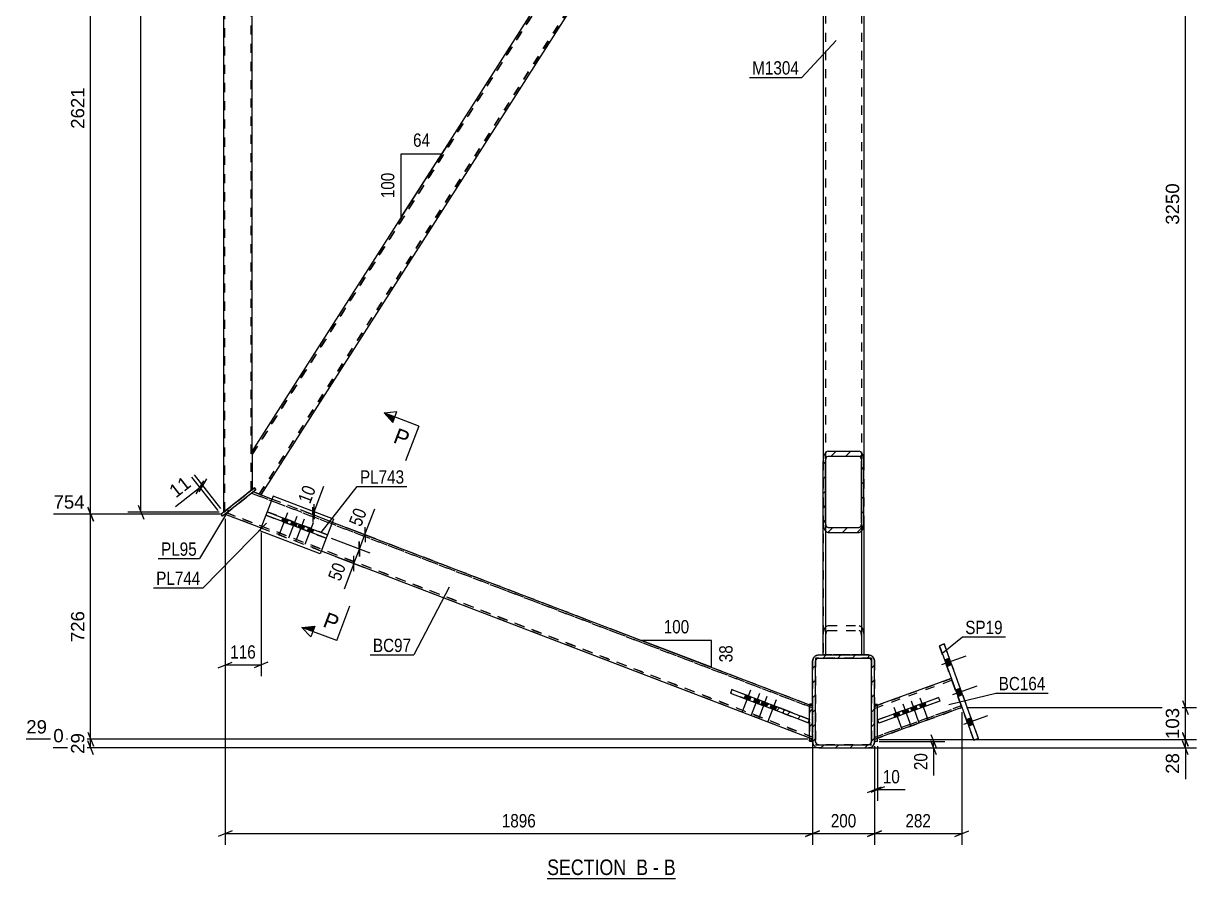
# Model space of a CAD drawing. Header units: millimetres. Extents: x -282 to 907, y -340 to 501.
# Drawn here: x 481 to 733.4, y 136.9 to 320.9 of the extents above; entities that cross this region are included whole.
import ezdxf

# ---------------------------------------------------------------- set-up
doc = ezdxf.new("R2010")
doc.units = ezdxf.units.MM
doc.linetypes.add('DXK_LINE_DOT2', pattern=[3.9198, 1.9599, -1.9599])
doc.styles.add('Arial', font='ARIAL.TTF', dxfattribs={"height": 0.2})
doc.styles.add('Arial Narrow', font='ARIALN.TTF', dxfattribs={"height": 0.2})

# ---------------------------------------------------------------- blocks, each defined once
blk = doc.blocks.new('Unknown-284934793-13 - 53557')
at = {"color": 6, "linetype": 'Continuous'}
blk.add_line((593.64, 136.93), (621.29, 136.93), dxfattribs=at)
at = {"color": 0, "linetype": 'Continuous'}
blk.add_wipeout([(611.75, 137.68), (611.75, 141.18), (593.64, 141.18), (593.64, 137.68)], dxfattribs=at)
at = {"color": 7, "linetype": 'Continuous', "style": 'Arial Narrow'}
blk.add_text('SECTION ', height=3.34, dxfattribs=at).set_placement((593.64, 137.68))
at = {"color": 0, "linetype": 'Continuous'}
blk.add_wipeout([(615.36, 137.68), (615.36, 141.18), (612.8, 141.18), (612.8, 137.68)], dxfattribs=at)
blk.add_wipeout([(617.68, 137.68), (617.68, 141.18), (616.41, 141.18), (616.41, 137.68)], dxfattribs=at)
at = {"color": 7, "linetype": 'Continuous', "style": 'Arial Narrow'}
blk.add_text('B', height=3.34, dxfattribs=at).set_placement((612.8, 137.68))
at = {"color": 0, "linetype": 'Continuous'}
blk.add_wipeout([(621.29, 137.68), (621.29, 141.18), (618.73, 141.18), (618.73, 137.68)], dxfattribs=at)
at = {"color": 7, "linetype": 'Continuous', "style": 'Arial Narrow'}
for s, p in [('-', (616.41, 137.68)), ('B', (618.73, 137.68))]:
    blk.add_text(s, height=3.34, dxfattribs=at).set_placement(p)
blk = doc.blocks.new('Part-284934793-53590 - 53557')
at = {"color": 7, "linetype": 'DXK_LINE_DOT2'}
for p, q in [((664.09, 173.96), (680.6, 179.97)), ((664.09, 173.54), (680.74, 179.6)), ((664.09, 173.54), (680.74, 179.6)), ((680.6, 179.97), (682.88, 173.71)), ((682.88, 173.71), (680.6, 179.97)), ((680.6, 179.97), (680.6, 179.97)), ((680.74, 179.6), (680.74, 179.6)), ((664.76, 174.21), (664.09, 173.96)), ((664.09, 167.29), (682.75, 174.08)), ((682.75, 174.08), (664.09, 167.29)), ((664.09, 173.96), (664.09, 166.87)), ((664.09, 166.87), (682.88, 173.71)), ((682.75, 174.08), (682.75, 174.08)), ((682.88, 173.71), (682.88, 173.71)), ((664.76, 167.11), (664.09, 166.87))]:
    blk.add_line(p, q, dxfattribs=at)
at = {"color": 2, "linetype": 'Continuous'}
for p, q in [((680.6, 179.97), (664.76, 174.21)), ((682.88, 173.71), (664.76, 167.11))]:
    blk.add_line(p, q, dxfattribs=at)
blk = doc.blocks.new('Part-284934793-53624 - 53557')
at = {"color": 2, "linetype": 'Continuous'}
for p, q in [((664.76, 174.38), (664.09, 174.38)), ((664.76, 174.38), (664.76, 174.38)), ((664.76, 166.38), (664.76, 174.38)), ((664.76, 166.38), (664.09, 166.38)), ((664.76, 166.38), (664.76, 166.38))]:
    blk.add_line(p, q, dxfattribs=at)
at = {"color": 7, "linetype": 'DXK_LINE_DOT2'}
for p, q in [((664.09, 166.38), (664.09, 174.38)), ((664.09, 174.38), (664.76, 174.38)), ((664.76, 166.38), (664.09, 166.38))]:
    blk.add_line(p, q, dxfattribs=at)
blk = doc.blocks.new('Part-284934793-53561 - 53557')
at = {"color": 2, "linetype": 'Continuous'}
for p, q in [((524.04, 215.76), (524.04, 443.03)), ((530.14, 228.81), (530.14, 433.7))]:
    blk.add_line(p, q, dxfattribs=at)
at = {"color": 7, "linetype": 'DXK_LINE_DOT2'}
for p, q in [((530.14, 433.7), (524.04, 443.03)), ((524.04, 443.03), (530.14, 433.7)), ((524.3, 215.97), (524.3, 442.62)), ((529.87, 434.11), (529.87, 220.35)), ((530.14, 228.81), (530.14, 220.56)), ((530.14, 220.56), (524.04, 215.76)), ((524.04, 215.76), (530.14, 220.56)), ((529.87, 220.35), (529.87, 220.35)), ((530.14, 220.56), (530.14, 220.56)), ((524.04, 215.76), (524.04, 215.76)), ((524.04, 215.76), (524.04, 215.76)), ((524.3, 215.97), (524.3, 215.97))]:
    blk.add_line(p, q, dxfattribs=at)
blk = doc.blocks.new('Part-284934793-53570 - 53557')
at = {"color": 7, "linetype": 'DXK_LINE_DOT2'}
for p, q in [((653.02, 377.69), (653.02, 335.98)), ((661.82, 377.69), (653.02, 377.69)), ((661.82, 377.69), (653.02, 377.69)), ((653.56, 377.69), (653.56, 185.02)), ((661.29, 377.69), (661.29, 185.02)), ((661.82, 377.69), (661.82, 335.98)), ((653.02, 226.74), (653.02, 185.02)), ((661.82, 226.74), (661.82, 185.02)), ((661.51, 185.02), (653.02, 185.02)), ((653.02, 185.02), (653.02, 185.02)), ((653.02, 185.02), (653.1, 185.02)), ((653.1, 185.02), (653.33, 185.02)), ((653.33, 185.02), (661.82, 185.02)), ((653.56, 185.02), (653.56, 185.02)), ((661.25, 185.02), (653.56, 185.02)), ((653.56, 185.02), (653.6, 185.02)), ((653.6, 185.02), (661.29, 185.02)), ((661.25, 185.02), (661.29, 185.02)), ((661.29, 185.02), (661.29, 185.02)), ((661.74, 185.02), (661.51, 185.02)), ((661.82, 185.02), (661.74, 185.02)), ((661.82, 185.02), (661.82, 185.02))]:
    blk.add_line(p, q, dxfattribs=at)
at = {"color": 2, "linetype": 'Continuous'}
for p, q in [((653.02, 335.98), (653.02, 226.74)), ((661.82, 335.98), (661.82, 226.74))]:
    blk.add_line(p, q, dxfattribs=at)
blk = doc.blocks.new('Part-284934793-53562 - 53557')
at = {"color": 7, "linetype": 'DXK_LINE_DOT2'}
for p, q in [((530.43, 220.11), (524.33, 215.31)), ((524.33, 215.31), (530.43, 220.11)), ((530.06, 219.82), (650.76, 173.64)), ((650.76, 173.64), (530.06, 219.82)), ((530.06, 219.82), (530.06, 219.82)), ((530.43, 220.11), (532.09, 219.47)), ((530.43, 220.11), (650.76, 174.07)), ((530.43, 220.11), (530.43, 220.11)), ((534.45, 218.57), (547.41, 213.61)), ((650.76, 166.93), (524.33, 215.31)), ((524.33, 215.31), (524.33, 215.31)), ((524.69, 215.6), (650.76, 167.36)), ((650.76, 167.36), (524.69, 215.6)), ((524.69, 215.6), (524.69, 215.6)), ((532.07, 212.35), (545.03, 207.39)), ((650.09, 174.33), (650.76, 174.07)), ((650.76, 174.07), (650.76, 166.93)), ((650.09, 167.19), (650.76, 166.93))]:
    blk.add_line(p, q, dxfattribs=at)
at = {"color": 2, "linetype": 'Continuous'}
for p, q in [((532.09, 219.47), (534.45, 218.57)), ((524.33, 215.31), (532.07, 212.35)), ((547.41, 213.61), (650.09, 174.33)), ((545.03, 207.39), (650.09, 167.19))]:
    blk.add_line(p, q, dxfattribs=at)
blk = doc.blocks.new('Part-284934793-53564 - 53557')
at = {"color": 2, "linetype": 'Continuous'}
for p, q in [((530.14, 228.81), (636.29, 395.33)), ((636.29, 395.33), (636.29, 395.33)), ((636.29, 395.33), (636.35, 395.31)), ((636.35, 395.31), (636.52, 395.25)), ((636.52, 395.25), (637.06, 395.05)), ((641.93, 393.26), (637.06, 395.05)), ((532.09, 219.47), (642.7, 392.98)), ((641.93, 393.26), (642.7, 392.98)), ((642.7, 392.98), (642.7, 392.98)), ((530.14, 228.81), (530.14, 227.32)), ((530.14, 228.81), (530.14, 228.81)), ((530.14, 227.32), (530.14, 220.56)), ((532.09, 219.47), (530.43, 220.11)), ((532.09, 219.47), (532.09, 219.47))]:
    blk.add_line(p, q, dxfattribs=at)
at = {"color": 7, "linetype": 'DXK_LINE_DOT2'}
for p, q in [((636.29, 395.33), (530.14, 228.81)), ((530.14, 228.06), (636.67, 395.19)), ((636.67, 395.19), (530.14, 228.06)), ((642.7, 392.98), (636.29, 395.33)), ((636.67, 395.19), (636.67, 395.19)), ((636.7, 395.18), (636.67, 395.19)), ((636.77, 395.15), (636.7, 395.18)), ((637.06, 395.05), (636.77, 395.15)), ((642.32, 393.12), (531.71, 219.62)), ((531.71, 219.62), (642.32, 393.12)), ((532.09, 219.47), (642.7, 392.98)), ((642.29, 393.13), (642.32, 393.12)), ((642.32, 393.12), (642.32, 393.12)), ((530.14, 228.06), (530.14, 228.06)), ((530.66, 220.97), (530.14, 220.56)), ((530.14, 220.56), (530.66, 220.97)), ((530.14, 220.56), (530.14, 220.56)), ((530.14, 220.56), (530.14, 220.56)), ((530.99, 220.56), (530.43, 220.11)), ((530.99, 220.56), (530.43, 220.11)), ((530.43, 220.11), (532.09, 219.47)), ((530.99, 220.56), (530.66, 220.97)), ((530.66, 220.97), (530.99, 220.56)), ((531.71, 219.62), (531.71, 219.62))]:
    blk.add_line(p, q, dxfattribs=at)
blk = doc.blocks.new('Bolt-284934793-53695 - 53557')
at = {"linetype": 'Continuous'}
for points in [[(674.88, 174.77), (673.75, 174.36), (674.02, 173.6), (675.15, 174.01)], [(669.28, 172.73), (668.15, 172.32), (668.43, 171.57), (669.55, 171.98)], [(671.2, 173.43), (670.07, 173.02), (670.34, 172.27), (671.47, 172.68)], [(672.96, 174.07), (671.83, 173.66), (672.11, 172.91), (673.24, 173.32)]]:
    blk.add_hatch(color=1, dxfattribs=at).paths.add_polyline_path(points)
at = {"color": 1, "linetype": 'Continuous'}
for p, q in [((670.18, 174.48), (671.89, 169.78)), ((671.94, 175.12), (673.65, 170.42)), ((673.75, 174.36), (674.02, 173.6)), ((673.86, 175.81), (675.57, 171.12)), ((674.88, 174.77), (675.15, 174.01)), ((668.15, 172.32), (668.43, 171.57)), ((668.26, 173.78), (669.97, 169.08)), ((669.28, 172.73), (669.55, 171.98)), ((670.07, 173.02), (670.34, 172.27)), ((671.2, 173.43), (671.47, 172.68)), ((671.83, 173.66), (672.11, 172.91)), ((672.96, 174.07), (673.24, 173.32))]:
    blk.add_line(p, q, dxfattribs=at)
blk = doc.blocks.new('Part-284934793-53656 - 53557')
at = {"linetype": 'Continuous'}
h = blk.add_hatch(dxfattribs=at)
h.set_pattern_fill('', scale=0.7, style=0, pattern_type=0)
h.set_pattern_definition([(45, (650.0891, 166.4518), (-1.57154, 1.57154), [])])
h.paths.add_polyline_path([(650.09, 174.45), (650.09, 166.45), (650.76, 166.45), (650.76, 174.45)])
at = {"color": 2, "linetype": 'Continuous'}
for p, q in [((650.09, 174.45), (650.09, 174.45)), ((650.09, 166.45), (650.09, 174.45)), ((650.76, 174.45), (650.09, 174.45)), ((650.76, 174.45), (650.76, 174.45)), ((650.76, 166.45), (650.76, 174.45)), ((650.09, 166.45), (650.09, 166.45)), ((650.76, 166.45), (650.09, 166.45)), ((650.76, 166.45), (650.76, 166.45))]:
    blk.add_line(p, q, dxfattribs=at)
at = {"color": 7, "linetype": 'DXK_LINE_DOT2'}
for p, q in [((650.09, 174.45), (650.76, 174.45)), ((650.09, 174.45), (650.09, 166.45)), ((650.76, 174.45), (650.76, 166.45)), ((650.09, 166.45), (650.76, 166.45))]:
    blk.add_line(p, q, dxfattribs=at)
blk = doc.blocks.new('Part-284934793-53592 - 53557')
at = {"color": 2, "linetype": 'Continuous'}
for p, q in [((679.04, 187.39), (678.04, 187.02)), ((678.04, 187.02), (685.45, 166.66)), ((678.04, 187.02), (678.04, 187.02)), ((686.45, 167.03), (679.04, 187.39)), ((679.04, 187.39), (679.04, 187.39)), ((685.45, 166.66), (686.45, 167.03)), ((685.45, 166.66), (685.45, 166.66)), ((686.45, 167.03), (686.45, 167.03))]:
    blk.add_line(p, q, dxfattribs=at)
at = {"color": 7, "linetype": 'DXK_LINE_DOT2'}
for p, q in [((678.04, 187.02), (679.04, 187.39)), ((685.45, 166.66), (678.04, 187.02)), ((679.04, 187.39), (686.45, 167.03)), ((686.45, 167.03), (685.45, 166.66))]:
    blk.add_line(p, q, dxfattribs=at)
blk = doc.blocks.new('Part-284934793-53594 - 53557')
at = {"color": 2, "linetype": 'Continuous'}
for p, q in [((530.66, 220.97), (523.47, 215.31)), ((530.99, 220.56), (523.8, 214.9)), ((530.66, 220.97), (530.66, 220.97)), ((530.66, 220.97), (530.99, 220.56)), ((530.99, 220.56), (530.99, 220.56)), ((523.47, 215.31), (523.47, 215.31)), ((523.8, 214.9), (523.47, 215.31)), ((523.8, 214.9), (523.8, 214.9))]:
    blk.add_line(p, q, dxfattribs=at)
at = {"color": 7, "linetype": 'DXK_LINE_DOT2'}
for p, q in [((530.66, 220.97), (523.47, 215.31)), ((530.99, 220.56), (523.8, 214.9)), ((530.99, 220.56), (530.66, 220.97)), ((523.47, 215.31), (523.8, 214.9))]:
    blk.add_line(p, q, dxfattribs=at)
blk = doc.blocks.new('Part-284934793-53682 - 53557')
at = {"linetype": 'Continuous'}
h = blk.add_hatch(dxfattribs=at)
h.set_pattern_fill('', scale=0.7, style=0, pattern_type=0)
h.set_pattern_definition([(45, (649.84, 170.423), (-1.57154, 1.57154), [])])
h.paths.add_polyline_path([(640.05, 174.17), (649.84, 170.42), (650.13, 171.17), (640.33, 174.92)])
at = {"color": 2, "linetype": 'Continuous'}
for p, q in [((633.39, 177.57), (633.1, 176.82)), ((633.1, 176.82), (640.05, 174.17)), ((633.39, 177.57), (640.33, 174.92)), ((640.05, 174.17), (640.33, 174.92)), ((640.33, 174.92), (650.13, 171.17)), ((649.84, 170.42), (640.05, 174.17)), ((650.13, 171.17), (649.84, 170.42)), ((649.84, 170.42), (649.84, 170.42)), ((650.13, 171.17), (650.13, 171.17))]:
    blk.add_line(p, q, dxfattribs=at)
at = {"color": 7, "linetype": 'DXK_LINE_DOT2'}
for p, q in [((644.39, 172.51), (633.1, 176.82)), ((644.67, 173.26), (633.39, 177.57)), ((644.67, 173.26), (644.39, 172.51)), ((644.39, 172.51), (649.84, 170.42)), ((650.13, 171.17), (644.67, 173.26)), ((649.84, 170.42), (650.13, 171.17))]:
    blk.add_line(p, q, dxfattribs=at)
blk = doc.blocks.new('Bolt-284934793-53687 - 53557')
at = {"linetype": 'Continuous'}
for points in [[(679.15, 183.95), (679.66, 182.57), (680.66, 182.94), (680.16, 184.32)], [(679.15, 183.95), (679.66, 182.57), (680.66, 182.94), (680.16, 184.32)], [(679.15, 183.95), (679.66, 182.57), (680.66, 182.94), (680.16, 184.32)], [(681.5, 177.5), (682, 176.12), (683.01, 176.49), (682.51, 177.86)], [(681.5, 177.5), (682, 176.12), (683.01, 176.49), (682.51, 177.86)], [(683.83, 171.11), (684.33, 169.73), (685.33, 170.1), (684.83, 171.47)], [(683.83, 171.11), (684.33, 169.73), (685.33, 170.1), (684.83, 171.47)], [(683.83, 171.11), (684.33, 169.73), (685.33, 170.1), (684.83, 171.47)]]:
    blk.add_hatch(color=1, dxfattribs=at).paths.add_polyline_path(points)
at = {"color": 1, "linetype": 'Continuous'}
for p, q in [((678.59, 182.97), (683.79, 184.86)), ((678.59, 182.97), (683.79, 184.86)), ((678.59, 182.97), (683.79, 184.86)), ((679.15, 183.95), (680.16, 184.32)), ((679.15, 183.95), (680.16, 184.32)), ((679.15, 183.95), (680.16, 184.32)), ((679.66, 182.57), (680.66, 182.94)), ((679.66, 182.57), (680.66, 182.94)), ((679.66, 182.57), (680.66, 182.94)), ((680.94, 176.51), (686.14, 178.41)), ((680.94, 176.51), (686.14, 178.41)), ((681.5, 177.5), (682.51, 177.86)), ((681.5, 177.5), (682.51, 177.86)), ((682, 176.12), (683.01, 176.49)), ((682, 176.12), (683.01, 176.49)), ((683.27, 170.12), (688.47, 172.02)), ((683.27, 170.12), (688.47, 172.02)), ((683.27, 170.12), (688.47, 172.02)), ((683.83, 171.11), (684.83, 171.47)), ((683.83, 171.11), (684.83, 171.47)), ((683.83, 171.11), (684.83, 171.47)), ((684.33, 169.73), (685.33, 170.1)), ((684.33, 169.73), (685.33, 170.1)), ((684.33, 169.73), (685.33, 170.1))]:
    blk.add_line(p, q, dxfattribs=at)
blk = doc.blocks.new('Part-284934793-53642 - 53557')
at = {"color": 2, "linetype": 'Continuous'}
for p, q in [((534.69, 219.19), (533.4, 215.83)), ((547.65, 214.24), (534.69, 219.19)), ((533.12, 215.09), (531.83, 211.72)), ((547.65, 214.24), (546.36, 210.87)), ((544.79, 206.76), (531.83, 211.72)), ((546.08, 210.13), (544.79, 206.76))]:
    blk.add_line(p, q, dxfattribs=at)
at = {"color": 7, "linetype": 'DXK_LINE_DOT2'}
for p, q in [((533.4, 215.83), (533.12, 215.09)), ((546.36, 210.87), (546.08, 210.13))]:
    blk.add_line(p, q, dxfattribs=at)
blk = doc.blocks.new('Part-284934793-53659 - 53557')
at = {"color": 7, "linetype": 'DXK_LINE_DOT2'}
for p, q in [((651.42, 184.36), (651.42, 165.69)), ((663.42, 184.36), (651.42, 184.36)), ((651.42, 184.36), (652.09, 184.36)), ((662.76, 184.36), (663.42, 184.36)), ((663.42, 184.36), (663.42, 165.69)), ((651.42, 165.69), (651.42, 165.69)), ((651.42, 165.69), (663.42, 165.69)), ((663.42, 165.69), (651.42, 165.69)), ((663.42, 165.69), (663.42, 165.69))]:
    blk.add_line(p, q, dxfattribs=at)
at = {"color": 2, "linetype": 'Continuous'}
blk.add_line((652.09, 184.36), (662.76, 184.36), dxfattribs=at)
blk = doc.blocks.new('Part-284934793-53662 - 53557')
at = {"linetype": 'Continuous'}
h = blk.add_hatch(dxfattribs=at)
h.set_pattern_fill('', scale=0.7, style=0, pattern_type=0)
h.set_pattern_definition([(45, (650.7558, 166.357), (-1.57154, 1.57154), [])])
h.paths.add_polyline_path([(650.76, 183.69), (650.76, 166.36), (650.86, 165.85), (651.15, 165.41), (651.58, 165.13), (652.09, 165.02), (662.76, 165.02), (663.27, 165.13), (663.7, 165.41), (663.99, 165.85), (664.09, 166.36), (664.09, 183.69), (663.99, 184.2), (663.7, 184.63), (663.27, 184.92), (662.76, 185.02), (652.09, 185.02), (651.58, 184.92), (651.15, 184.63), (650.86, 184.2)])
h.paths.add_polyline_path([(651.62, 184.16), (651.83, 184.31), (652.09, 184.36), (662.76, 184.36), (663.01, 184.31), (663.23, 184.16), (663.37, 183.95), (663.42, 183.69), (663.42, 166.36), (663.37, 166.1), (663.23, 165.89), (663.01, 165.74), (662.76, 165.69), (652.09, 165.69), (651.83, 165.74), (651.62, 165.89), (651.47, 166.1), (651.42, 166.36), (651.42, 183.69), (651.47, 183.95)])
at = {"color": 7, "linetype": 'DXK_LINE_DOT2'}
for p, q in [((651.58, 184.92), (652.09, 185.02)), ((662.76, 185.02), (652.09, 185.02)), ((652.09, 185.02), (652.09, 185.02)), ((652.09, 184.36), (652.09, 184.36)), ((662.76, 185.02), (662.76, 185.02)), ((662.76, 185.02), (663.27, 184.92)), ((662.76, 184.36), (662.76, 184.36)), ((650.76, 183.69), (650.86, 184.2)), ((650.76, 183.69), (650.76, 166.36)), ((651.47, 183.94), (651.42, 183.69)), ((651.42, 183.69), (651.42, 183.69)), ((651.42, 166.36), (651.42, 183.69)), ((663.42, 183.69), (663.37, 183.94)), ((663.42, 183.69), (663.42, 183.69)), ((663.42, 166.36), (663.42, 183.69)), ((663.99, 184.2), (664.09, 183.69)), ((664.09, 183.69), (664.09, 166.36)), ((650.86, 165.85), (650.76, 166.36)), ((651.42, 166.36), (651.42, 166.36)), ((651.42, 166.36), (651.47, 166.1)), ((651.83, 165.74), (652.09, 165.69)), ((652.09, 165.69), (652.09, 165.69)), ((652.09, 165.69), (662.76, 165.69)), ((652.09, 165.69), (652.09, 165.69)), ((652.09, 165.02), (652.09, 165.02)), ((662.76, 165.69), (663.01, 165.74)), ((662.76, 165.69), (662.76, 165.69)), ((662.76, 165.02), (662.76, 165.02)), ((663.01, 165.74), (663.01, 165.74)), ((663.37, 166.1), (663.42, 166.36)), ((663.42, 166.36), (663.42, 166.36)), ((664.09, 166.36), (663.99, 165.85)), ((664.09, 166.36), (664.09, 166.36))]:
    blk.add_line(p, q, dxfattribs=at)
at = {"color": 2, "linetype": 'Continuous'}
for p, q in [((652.09, 185.02), (651.58, 184.92)), ((652.09, 184.36), (651.83, 184.31)), ((651.83, 184.31), (652.09, 184.36)), ((652.09, 185.02), (662.76, 185.02)), ((652.09, 184.36), (662.76, 184.36)), ((652.09, 184.36), (662.76, 184.36)), ((663.27, 184.92), (662.76, 185.02)), ((663.01, 184.31), (662.76, 184.36)), ((662.76, 184.36), (663.01, 184.31)), ((650.86, 184.2), (650.76, 183.69)), ((650.76, 166.36), (650.76, 183.69)), ((651.42, 183.69), (651.47, 183.95)), ((651.42, 166.36), (651.42, 183.69)), ((663.37, 183.95), (663.42, 183.69)), ((663.42, 166.36), (663.42, 183.69)), ((664.09, 183.69), (663.99, 184.2)), ((664.09, 166.36), (664.09, 183.69)), ((650.76, 166.36), (650.86, 165.85)), ((651.47, 166.1), (651.42, 166.36)), ((651.58, 165.13), (652.09, 165.02)), ((652.09, 165.02), (651.58, 165.12)), ((652.09, 165.69), (651.83, 165.74)), ((652.09, 165.69), (662.76, 165.69)), ((652.09, 165.02), (662.76, 165.02)), ((652.09, 165.02), (662.76, 165.02)), ((663.01, 165.74), (662.76, 165.69)), ((662.76, 165.02), (663.27, 165.13)), ((663.27, 165.12), (662.76, 165.02)), ((663.42, 166.36), (663.37, 166.1)), ((663.99, 165.85), (664.09, 166.36))]:
    blk.add_line(p, q, dxfattribs=at)
at = {"color": 7, "linetype": 'DXK_LINE_DOT2'}
for centre, radius, start, end in [((652.09, 183.69), 1.33, 112.5, 157.5), ((662.76, 183.69), 1.33, 22.5, 67.5), ((652.09, 183.69), 0.667, 135, 157.5), ((662.76, 183.69), 0.667, 22.5, 45), ((652.09, 166.36), 1.33, 202.5, 225), ((652.09, 166.36), 0.667, 202.5, 247.3235), ((652.09, 166.36), 1.33, 247.4118, 247.5), ((662.76, 166.36), 0.667, 292.6765, 337.5), ((662.76, 166.36), 1.33, 292.5, 292.5882), ((662.76, 166.36), 1.33, 315, 337.5)]:
    blk.add_arc(centre, radius, start, end, dxfattribs=at)
at = {"color": 2, "linetype": 'Continuous'}
for centre, radius, start, end in [((652.09, 183.69), 1.33, 112.5, 157.5), ((652.09, 183.69), 0.667, 112.5, 157.5), ((652.09, 183.69), 0.667, 112.5, 135), ((662.76, 183.69), 0.667, 45, 67.5), ((662.76, 183.69), 0.667, 22.5, 67.5), ((662.76, 183.69), 1.33, 22.5, 67.5), ((652.09, 166.36), 1.33, 202.5, 247.5), ((652.09, 166.36), 1.33, 225, 247.4118), ((652.09, 166.36), 0.667, 202.5, 247.5), ((652.09, 166.36), 0.667, 247.3235, 247.5), ((662.76, 166.36), 0.667, 292.5, 337.5), ((662.76, 166.36), 0.667, 292.5, 292.6765), ((662.76, 166.36), 1.33, 292.5, 337.5), ((662.76, 166.36), 1.33, 292.5882, 315)]:
    blk.add_arc(centre, radius, start, end, dxfattribs=at)
blk = doc.blocks.new('Part-284934793-53663 - 53557')
at = {"linetype": 'Continuous'}
h = blk.add_hatch(dxfattribs=at)
h.set_pattern_fill('', scale=0.7, style=0, pattern_type=0)
h.set_pattern_definition([(45, (653.0225, 213.4737), (-1.57154, 1.57154), [])])
h.paths.add_polyline_path([(653.02, 226.74), (653.02, 213.47), (653.1, 212.66), (653.33, 211.97), (653.68, 211.51), (654.09, 211.35), (660.76, 211.35), (661.16, 211.51), (661.51, 211.97), (661.74, 212.66), (661.82, 213.47), (661.82, 226.74), (661.74, 227.55), (661.51, 228.24), (661.16, 228.7), (660.76, 228.86), (654.09, 228.86), (653.68, 228.7), (653.33, 228.24), (653.1, 227.55)])
h.paths.add_polyline_path([(653.71, 227.49), (653.89, 227.72), (654.09, 227.8), (660.76, 227.8), (660.96, 227.72), (661.13, 227.49), (661.25, 227.14), (661.29, 226.74), (661.29, 213.47), (661.25, 213.07), (661.13, 212.72), (660.96, 212.49), (660.76, 212.41), (654.09, 212.41), (653.89, 212.49), (653.71, 212.72), (653.6, 213.07), (653.56, 213.47), (653.56, 226.74), (653.6, 227.14)])
at = {"color": 2, "linetype": 'Continuous'}
for p, q in [((653.1, 227.55), (653.02, 226.74)), ((654.09, 228.86), (653.68, 228.7)), ((653.89, 227.72), (654.09, 227.8)), ((654.09, 228.86), (660.76, 228.86)), ((654.09, 227.8), (660.76, 227.8)), ((661.16, 228.7), (660.76, 228.86)), ((660.76, 227.8), (660.96, 227.72)), ((661.82, 226.74), (661.74, 227.55)), ((653.02, 213.47), (653.02, 226.74)), ((653.56, 226.74), (653.6, 227.14)), ((653.56, 213.47), (653.56, 226.74)), ((661.25, 227.14), (661.29, 226.74)), ((661.29, 213.47), (661.29, 226.74)), ((661.82, 213.47), (661.82, 226.74)), ((653.02, 185.02), (653.02, 213.47)), ((653.02, 213.47), (653.1, 212.66)), ((653.6, 213.07), (653.56, 213.47)), ((654.09, 212.41), (653.89, 212.49)), ((654.09, 212.41), (660.76, 212.41)), ((660.96, 212.49), (660.76, 212.41)), ((661.29, 213.47), (661.25, 213.07)), ((661.74, 212.66), (661.82, 213.47)), ((661.82, 213.47), (661.82, 185.02)), ((653.68, 211.51), (654.09, 211.35)), ((654.09, 211.35), (660.76, 211.35)), ((660.76, 211.35), (661.16, 211.51))]:
    blk.add_line(p, q, dxfattribs=at)
at = {"color": 7, "linetype": 'DXK_LINE_DOT2'}
for p, q in [((653.02, 226.74), (653.02, 213.47)), ((653.56, 226.74), (653.56, 185.02)), ((661.29, 226.74), (661.29, 185.02)), ((661.82, 226.74), (661.82, 213.47)), ((653.02, 189.22), (653.1, 190.03)), ((653.6, 189.63), (653.56, 189.22)), ((653.68, 191.18), (654.09, 191.34)), ((654.09, 190.28), (653.89, 190.2)), ((654.09, 191.34), (660.76, 191.34)), ((654.09, 190.28), (660.76, 190.28)), ((660.76, 191.34), (661.16, 191.18)), ((660.96, 190.2), (660.76, 190.28)), ((661.29, 189.22), (661.25, 189.63)), ((661.74, 190.03), (661.82, 189.22)), ((653.02, 185.02), (653.02, 185.02)), ((653.02, 185.02), (653.56, 185.02)), ((653.02, 185.02), (653.02, 185.02)), ((653.1, 185.02), (653.02, 185.02)), ((653.68, 185.02), (653.1, 185.02)), ((653.56, 185.02), (653.6, 185.02)), ((653.6, 185.02), (653.71, 185.02)), ((661.16, 185.02), (653.68, 185.02)), ((661.29, 185.02), (653.71, 185.02)), ((661.51, 185.02), (661.16, 185.02)), ((661.29, 185.02), (661.82, 185.02)), ((661.74, 185.02), (661.51, 185.02)), ((661.82, 185.02), (661.74, 185.02)), ((661.82, 185.02), (661.82, 185.02)), ((661.82, 185.02), (661.82, 185.02))]:
    blk.add_line(p, q, dxfattribs=at)
at = {"color": 2, "linetype": 'Continuous'}
for centre, radius, start, end in [((655.12, 227.25), 2.04, 134.9238, 171.7007), ((654.6, 226.99), 1.02, 134.9238, 171.7007), ((660.24, 226.99), 1.02, 8.2993, 45.0762), ((659.73, 227.25), 2.04, 8.2993, 45.0762), ((655.12, 212.96), 2.04, 188.2993, 225.0762), ((654.6, 213.21), 1.02, 188.2993, 225.0762), ((660.24, 213.21), 1.02, 314.9238, 351.7007), ((659.73, 212.96), 2.04, 314.9238, 351.7007)]:
    blk.add_arc(centre, radius, start, end, dxfattribs=at)
at = {"color": 7, "linetype": 'DXK_LINE_DOT2'}
for centre, radius, start, end in [((655.12, 189.74), 2.04, 134.9233, 171.7005), ((654.6, 189.48), 1.02, 134.9233, 171.7005), ((660.24, 189.48), 1.02, 8.2995, 45.0767), ((659.73, 189.74), 2.04, 8.2995, 45.0767)]:
    blk.add_arc(centre, radius, start, end, dxfattribs=at)
blk = doc.blocks.new('Part-284934793-53666 - 53557')
at = {"color": 2, "linetype": 'Continuous'}
for p, q in [((670.05, 173.01), (677.87, 175.86)), ((678.14, 175.1), (670.32, 172.26)), ((677.87, 175.86), (678.14, 175.1)), ((664.72, 171.07), (670.05, 173.01)), ((670.32, 172.26), (665, 170.32)), ((670.05, 173.01), (670.32, 172.26)), ((664.72, 171.07), (664.72, 171.07)), ((664.72, 171.07), (665, 170.32)), ((665, 170.32), (665, 170.32))]:
    blk.add_line(p, q, dxfattribs=at)
at = {"color": 7, "linetype": 'DXK_LINE_DOT2'}
for p, q in [((677.87, 175.86), (670.05, 173.01)), ((678.14, 175.1), (670.32, 172.26)), ((670.05, 173.01), (664.72, 171.07)), ((670.32, 172.26), (665, 170.32)), ((670.49, 172.32), (670.22, 173.07)), ((664.72, 171.07), (665, 170.32))]:
    blk.add_line(p, q, dxfattribs=at)
blk = doc.blocks.new('Part-284934793-53675 - 53557')
at = {"color": 2, "linetype": 'Continuous'}
for p, q in [((533.4, 215.83), (533.12, 215.09)), ((533.12, 215.09), (533.12, 215.09)), ((538.53, 213.01), (533.12, 215.09)), ((533.4, 215.83), (533.4, 215.83)), ((533.4, 215.83), (538.81, 213.76)), ((538.81, 213.76), (538.53, 213.01)), ((546.08, 210.13), (538.53, 213.01)), ((538.81, 213.76), (546.36, 210.87)), ((546.36, 210.87), (546.08, 210.13)), ((546.08, 210.13), (546.08, 210.13)), ((546.36, 210.87), (546.36, 210.87))]:
    blk.add_line(p, q, dxfattribs=at)
at = {"color": 7, "linetype": 'DXK_LINE_DOT2'}
for p, q in [((533.4, 215.83), (533.12, 215.09)), ((533.12, 215.09), (546.08, 210.13)), ((546.36, 210.87), (533.4, 215.83)), ((546.36, 210.87), (546.08, 210.13))]:
    blk.add_line(p, q, dxfattribs=at)
blk = doc.blocks.new('Bolt-284934793-53704 - 53557')
at = {"linetype": 'Continuous'}
for points in [[(537.88, 214.12), (536.76, 214.55), (536.48, 213.8), (537.6, 213.37)], [(539.85, 213.37), (538.73, 213.8), (538.44, 213.05), (539.56, 212.62)], [(541.44, 212.76), (540.31, 213.19), (540.03, 212.44), (541.15, 212.01)], [(543.4, 212.01), (542.28, 212.44), (541.99, 211.69), (543.11, 211.26)]]:
    blk.add_hatch(color=1, dxfattribs=at).paths.add_polyline_path(points)
at = {"color": 1, "linetype": 'Continuous'}
for p, q in [((537.8, 215.58), (536.01, 210.91)), ((539.76, 214.83), (537.98, 210.16)), ((536.76, 214.55), (536.48, 213.8)), ((537.88, 214.12), (537.6, 213.37)), ((538.73, 213.8), (538.44, 213.05)), ((541.35, 214.22), (539.56, 209.55)), ((539.85, 213.37), (539.56, 212.62)), ((540.31, 213.19), (540.03, 212.44)), ((541.44, 212.76), (541.15, 212.01)), ((543.32, 213.47), (541.53, 208.8)), ((542.28, 212.44), (541.99, 211.69)), ((543.4, 212.01), (543.11, 211.26))]:
    blk.add_line(p, q, dxfattribs=at)
blk = doc.blocks.new('Bolt-284934793-53711 - 53557')
at = {"linetype": 'Continuous'}
for points in [[(637.47, 176.01), (636.35, 176.44), (636.07, 175.69), (637.19, 175.26)], [(639.44, 175.26), (638.32, 175.69), (638.03, 174.94), (639.15, 174.51)], [(641.03, 174.65), (639.91, 175.08), (639.62, 174.33), (640.74, 173.9)], [(642.99, 173.9), (641.87, 174.33), (641.58, 173.58), (642.71, 173.15)]]:
    blk.add_hatch(color=1, dxfattribs=at).paths.add_polyline_path(points)
at = {"color": 1, "linetype": 'Continuous'}
for p, q in [((637.39, 177.47), (635.6, 172.8)), ((639.35, 176.72), (637.57, 172.05)), ((636.35, 176.44), (636.07, 175.69)), ((637.47, 176.01), (637.19, 175.26)), ((638.32, 175.69), (638.03, 174.94)), ((639.44, 175.26), (639.15, 174.51)), ((640.94, 176.11), (639.16, 171.44)), ((639.91, 175.08), (639.62, 174.33)), ((641.03, 174.65), (640.74, 173.9)), ((642.91, 175.36), (641.12, 170.69)), ((641.87, 174.33), (641.58, 173.58)), ((642.99, 173.9), (642.71, 173.15))]:
    blk.add_line(p, q, dxfattribs=at)
blk = doc.blocks.new('StraightDimension-284934793-61288 - 53557')
at = {"color": 7, "linetype": 'Continuous'}
for p, q in [((547.16, 210.14), (555.48, 206.96)), ((552.05, 204.7), (553.24, 207.81)), ((553.22, 209.43), (553.27, 206.2)), ((548.1, 206.21), (554.29, 203.84)), ((552.08, 203.08), (552.03, 206.32))]:
    blk.add_line(p, q, dxfattribs=at)
at = {"color": 0}
blk.add_wipeout([(551.16, 204.48), (547.24, 205.98), (545.51, 201.44), (549.43, 199.94)], dxfattribs=at)
at = {"color": 7, "linetype": 'Continuous'}
blk.add_line((552.05, 204.7), (549.94, 199.18), dxfattribs=at)
blk.add_line((552.05, 204.7), (549.94, 199.18), dxfattribs=at)
at = {"color": 3, "style": 'Arial Narrow'}
blk.add_text('50', height=2.863, rotation=69.0643, dxfattribs=at).set_placement((549.08, 200.72))
blk = doc.blocks.new('StraightDimension-284934793-61190 - 53557')
at = {"color": 7, "linetype": 'Continuous'}
for p, q in [((523.33, 215.31), (487.43, 215.31)), ((496, 213.81), (494.8, 216.81)), ((495.4, 166.93), (495.4, 215.31)), ((649.76, 166.93), (481.56, 166.93)), ((494.8, 168.43), (496, 165.43))]:
    blk.add_line(p, q, dxfattribs=at)
at = {"color": 0, "linetype": 'Continuous'}
blk.add_wipeout([(494.7, 215.91), (494.7, 220.11), (486.83, 220.11), (486.83, 215.91)], dxfattribs=at)
at = {"color": 0}
blk.add_wipeout([(494.65, 195.06), (490.45, 195.06), (490.45, 187.18), (494.65, 187.18)], dxfattribs=at)
at = {"color": 3, "linetype": 'Continuous', "style": 'Arial'}
blk.add_text('754', height=2.865, dxfattribs=at).set_placement((487.43, 216.51))
at = {"color": 3, "style": 'Arial'}
blk.add_text('726', height=2.865, rotation=90.0002, dxfattribs=at).set_placement((494.05, 187.78))
blk = doc.blocks.new('StraightDimension-284934793-61754 - 53557')
at = {"color": 7, "linetype": 'Continuous'}
for p, q in [((676.21, 167.88), (677.41, 164.88)), ((663.75, 165.03), (679.21, 165.03)), ((665.09, 166.38), (679.21, 166.38)), ((677.41, 163.53), (676.21, 166.53)), ((676.81, 165.03), (676.81, 166.38))]:
    blk.add_line(p, q, dxfattribs=at)
at = {"color": 0}
blk.add_wipeout([(676.06, 164.5), (671.86, 164.5), (671.86, 159.65), (676.06, 159.65)], dxfattribs=at)
at = {"color": 7, "linetype": 'Continuous'}
blk.add_line((676.81, 165.03), (676.81, 159.12), dxfattribs=at)
blk.add_line((676.81, 165.03), (676.81, 159.12), dxfattribs=at)
at = {"color": 3, "style": 'Arial Narrow'}
blk.add_text('20', height=2.863, rotation=90.0002, dxfattribs=at).set_placement((675.46, 160.25))
blk = doc.blocks.new('StraightDimension-284934793-61707 - 53557')
at = {"color": 7, "linetype": 'Continuous'}
for p, q in [((650.76, 165.93), (650.76, 144.18)), ((664.09, 165.36), (664.09, 144.18)), ((652.26, 147.18), (649.26, 145.98)), ((650.76, 146.58), (664.09, 146.58)), ((662.59, 145.98), (665.59, 147.18))]:
    blk.add_line(p, q, dxfattribs=at)
at = {"color": 0}
blk.add_wipeout([(660.76, 147.33), (660.76, 151.53), (654.08, 151.53), (654.08, 147.33)], dxfattribs=at)
at = {"color": 3, "style": 'Arial Narrow'}
blk.add_text('200', height=2.863, dxfattribs=at).set_placement((654.68, 147.93))
blk = doc.blocks.new('StraightDimension-284934793-59429 - 53557')
at = {"color": 7, "linetype": 'Continuous'}
for p, q in [((731.58, 388.85), (730.38, 391.85)), ((665.09, 390.35), (733.38, 390.35)), ((730.98, 173.71), (730.98, 390.35)), ((730.38, 175.21), (731.58, 172.21)), ((683.88, 173.71), (733.38, 173.71))]:
    blk.add_line(p, q, dxfattribs=at)
at = {"color": 0}
blk.add_wipeout([(730.23, 287.07), (726.03, 287.07), (726.03, 276.98), (730.23, 276.98)], dxfattribs=at)
at = {"color": 3, "style": 'Arial'}
blk.add_text('3250', height=2.865, rotation=90.0002, dxfattribs=at).set_placement((729.63, 277.58))
blk = doc.blocks.new('StraightDimension-284934793-59430 - 53557')
at = {"color": 7, "linetype": 'Continuous'}
for p, q in [((730.38, 175.21), (731.58, 172.21)), ((683.88, 173.71), (733.38, 173.71)), ((730.98, 166.87), (730.98, 173.71)), ((665.09, 166.87), (733.38, 166.87)), ((731.58, 165.37), (730.38, 168.37))]:
    blk.add_line(p, q, dxfattribs=at)
at = {"color": 0}
blk.add_wipeout([(730.23, 174.22), (726.03, 174.22), (726.03, 166.35), (730.23, 166.35)], dxfattribs=at)
at = {"color": 3, "style": 'Arial'}
blk.add_text('103', height=2.865, rotation=90.0002, dxfattribs=at).set_placement((729.63, 166.95))
blk = doc.blocks.new('StraightDimension-284934793-59431 - 53557')
at = {"color": 7, "linetype": 'Continuous'}
for p, q in [((665.09, 166.87), (733.38, 166.87)), ((730.38, 168.37), (731.58, 165.37)), ((730.98, 165.03), (730.98, 166.87)), ((662.63, 165.03), (733.38, 165.03)), ((731.58, 163.53), (730.38, 166.53))]:
    blk.add_line(p, q, dxfattribs=at)
at = {"color": 0}
blk.add_wipeout([(730.23, 164.5), (726.03, 164.5), (726.03, 158.85), (730.23, 158.85)], dxfattribs=at)
at = {"color": 7, "linetype": 'Continuous'}
blk.add_line((730.98, 165.03), (730.98, 158.33), dxfattribs=at)
blk.add_line((730.98, 165.03), (730.98, 158.33), dxfattribs=at)
at = {"color": 3, "style": 'Arial'}
blk.add_text('28', height=2.865, rotation=90.0002, dxfattribs=at).set_placement((729.63, 159.45))
blk = doc.blocks.new('StraightDimension-284934793-59526 - 53557')
at = {"color": 7, "linetype": 'Continuous'}
for p, q in [((506.83, 441.53), (505.63, 444.53)), ((523.04, 443.03), (503.38, 443.03)), ((506.23, 215.76), (506.23, 443.03)), ((505.63, 217.26), (506.83, 214.26)), ((523.04, 215.76), (503.38, 215.76))]:
    blk.add_line(p, q, dxfattribs=at)
at = {"color": 0}
blk.add_wipeout([(505.48, 334.44), (501.28, 334.44), (501.28, 324.35), (505.48, 324.35)], dxfattribs=at)
at = {"color": 3, "style": 'Arial'}
blk.add_text('3409', height=2.865, rotation=90.0002, dxfattribs=at).set_placement((504.88, 324.95))
blk = doc.blocks.new('StraightDimension-284934793-59537 - 53557')
at = {"color": 7, "linetype": 'Continuous'}
for p, q in [((522.86, 216.1), (517.19, 223.3)), ((523.42, 216.54), (517.75, 223.74)), ((518.14, 219.66), (519.76, 222.46)), ((520.32, 222.9), (518.71, 220.11)), ((518.95, 221.06), (519.51, 221.5))]:
    blk.add_line(p, q, dxfattribs=at)
at = {"color": 0}
blk.add_wipeout([(518.07, 221.33), (515.47, 224.62), (511.04, 221.13), (513.64, 217.83)], dxfattribs=at)
at = {"color": 7, "linetype": 'Continuous'}
blk.add_line((518.95, 221.06), (513.69, 216.92), dxfattribs=at)
blk.add_line((518.95, 221.06), (513.69, 216.92), dxfattribs=at)
at = {"color": 3, "style": 'Arial'}
blk.add_text('11', height=2.865, rotation=38.222, dxfattribs=at).set_placement((513.74, 218.67))
blk = doc.blocks.new('StraightDimension-284934793-61189 - 53557')
at = {"color": 7, "linetype": 'Continuous'}
for p, q in [((496, 388.53), (494.8, 391.53)), ((649.76, 390.03), (485.21, 390.03)), ((495.4, 215.31), (495.4, 390.03)), ((523.33, 215.31), (487.43, 215.31)), ((494.8, 216.81), (496, 213.81))]:
    blk.add_line(p, q, dxfattribs=at)
at = {"color": 0, "linetype": 'Continuous'}
blk.add_wipeout([(494.7, 390.63), (494.7, 394.83), (484.61, 394.83), (484.61, 390.63)], dxfattribs=at)
at = {"color": 0}
blk.add_wipeout([(494.65, 307.72), (490.45, 307.72), (490.45, 297.62), (494.65, 297.62)], dxfattribs=at)
at = {"color": 3, "linetype": 'Continuous', "style": 'Arial'}
blk.add_text('3375', height=2.865, dxfattribs=at).set_placement((485.21, 391.23))
at = {"color": 3, "style": 'Arial'}
blk.add_text('2621', height=2.865, rotation=90.0002, dxfattribs=at).set_placement((494.05, 298.22))
blk = doc.blocks.new('StraightDimension-284934793-61191 - 53557')
at = {"color": 7, "linetype": 'Continuous'}
for p, q in [((649.76, 166.93), (481.56, 166.93)), ((494.8, 168.43), (496, 165.43)), ((495.4, 165.03), (495.4, 166.93)), ((652.55, 165.03), (487.38, 165.03)), ((496, 163.53), (494.8, 166.53))]:
    blk.add_line(p, q, dxfattribs=at)
at = {"color": 0, "linetype": 'Continuous'}
blk.add_wipeout([(486.6, 167.53), (486.6, 171.73), (480.96, 171.73), (480.96, 167.53)], dxfattribs=at)
at = {"color": 0}
blk.add_wipeout([(494.65, 168.8), (490.45, 168.8), (490.45, 163.16), (494.65, 163.16)], dxfattribs=at)
at = {"color": 0, "linetype": 'Continuous'}
blk.add_wipeout([(490.2, 165.63), (490.2, 169.83), (486.78, 169.83), (486.78, 165.63)], dxfattribs=at)
at = {"color": 3, "linetype": 'Continuous', "style": 'Arial'}
for s, height, p in [('29', 2.865, (481.56, 168.13)), ('0', 2.87, (487.38, 166.23))]:
    blk.add_text(s, height=height, dxfattribs=at).set_placement(p)
at = {"color": 3, "style": 'Arial'}
blk.add_text('29', height=2.865, rotation=90.0002, dxfattribs=at).set_placement((494.05, 163.76))
blk = doc.blocks.new('AngleDimension-284934793-61236 - 53557')
at = {"color": 7, "linetype": 'Continuous'}
for p, q in [((607.45, 190.64), (613.91, 188.17)), ((629.04, 188.17), (613.91, 188.17)), ((629.04, 182.38), (613.91, 188.17)), ((629.04, 182.38), (629.04, 188.17))]:
    blk.add_line(p, q, dxfattribs=at)
at = {"color": 0}
for points in [[(624.82, 189.07), (624.82, 193.27), (618.13, 193.27), (618.13, 189.07)], [(634.14, 187.7), (629.94, 187.7), (629.94, 182.85), (634.14, 182.85)]]:
    blk.add_wipeout(points, dxfattribs=at)
at = {"color": 3, "style": 'Arial Narrow'}
blk.add_text('100', height=2.863, dxfattribs=at).set_placement((618.73, 189.67))
blk.add_text('38', height=2.863, rotation=90.0002, dxfattribs=at).set_placement((633.54, 183.45))
blk = doc.blocks.new('StraightDimension-284934793-61261 - 53557')
at = {"color": 7, "linetype": 'Continuous'}
for p, q in [((524.33, 214.31), (524.33, 180.49)), ((532.07, 211.35), (532.07, 180.49)), ((522.83, 182.29), (525.83, 183.49)), ((524.33, 182.89), (532.07, 182.89)), ((533.57, 183.49), (530.57, 182.29))]:
    blk.add_line(p, q, dxfattribs=at)
at = {"color": 0}
blk.add_wipeout([(531.54, 183.64), (531.54, 187.84), (524.86, 187.84), (524.86, 183.64)], dxfattribs=at)
at = {"color": 3, "style": 'Arial Narrow'}
blk.add_text('116', height=2.863, dxfattribs=at).set_placement((525.46, 184.24))
blk = doc.blocks.new('StraightDimension-284934793-61287 - 53557')
at = {"color": 7, "linetype": 'Continuous'}
for p, q in [((550.48, 212.44), (556.68, 210.07)), ((554.41, 212.54), (554.46, 209.31)), ((547.16, 210.14), (555.48, 206.96)), ((553.24, 207.81), (554.43, 210.93)), ((553.27, 206.2), (553.22, 209.43))]:
    blk.add_line(p, q, dxfattribs=at)
at = {"color": 0}
blk.add_wipeout([(555.66, 216.22), (551.73, 217.72), (550, 213.19), (553.92, 211.68)], dxfattribs=at)
at = {"color": 7, "linetype": 'Continuous'}
blk.add_line((554.43, 210.93), (556.54, 216.44), dxfattribs=at)
blk.add_line((554.43, 210.93), (556.54, 216.44), dxfattribs=at)
at = {"color": 3, "style": 'Arial Narrow'}
blk.add_text('50', height=2.863, rotation=69.0643, dxfattribs=at).set_placement((553.58, 212.46))
blk = doc.blocks.new('StraightDimension-284934793-61307 - 53557')
at = {"color": 7, "linetype": 'Continuous'}
for p, q in [((543.45, 217.45), (543.5, 214.22)), ((546.48, 213.97), (540.58, 216.23)), ((546.72, 214.59), (540.82, 216.85)), ((543.26, 213.59), (543.22, 216.82)), ((543.24, 215.21), (543.48, 215.83))]:
    blk.add_line(p, q, dxfattribs=at)
at = {"color": 0}
blk.add_wipeout([(544.7, 221.13), (540.78, 222.63), (539.04, 218.09), (542.97, 216.59)], dxfattribs=at)
at = {"color": 7, "linetype": 'Continuous'}
blk.add_line((543.48, 215.83), (545.59, 221.35), dxfattribs=at)
blk.add_line((543.48, 215.83), (545.59, 221.35), dxfattribs=at)
at = {"color": 3, "style": 'Arial Narrow'}
blk.add_text('10', height=2.863, rotation=69.0643, dxfattribs=at).set_placement((542.62, 217.37))
blk = doc.blocks.new('AngleDimension-284934793-61350 - 53557')
at = {"color": 7, "linetype": 'Continuous'}
for p, q in [((572.96, 295.98), (570.97, 292.86)), ((562.26, 292.86), (570.97, 292.86)), ((562.26, 279.2), (570.97, 292.86)), ((562.26, 279.2), (562.26, 292.86))]:
    blk.add_line(p, q, dxfattribs=at)
at = {"color": 0}
for points in [[(569.05, 293.76), (569.05, 297.96), (564.19, 297.96), (564.19, 293.76)], [(561.36, 289.37), (557.16, 289.37), (557.16, 282.69), (561.36, 282.69)]]:
    blk.add_wipeout(points, dxfattribs=at)
at = {"color": 3, "style": 'Arial Narrow'}
blk.add_text('64', height=2.863, dxfattribs=at).set_placement((564.79, 294.36))
blk.add_text('100', height=2.863, rotation=90.0002, dxfattribs=at).set_placement((560.76, 283.29))
blk = doc.blocks.new('StraightDimension-284934793-61706 - 53557')
at = {"color": 7, "linetype": 'Continuous'}
for p, q in [((682.88, 172.71), (682.88, 144.18)), ((664.09, 165.36), (664.09, 144.18)), ((665.59, 147.18), (662.59, 145.98)), ((664.09, 146.58), (682.88, 146.58)), ((681.38, 145.98), (684.38, 147.18))]:
    blk.add_line(p, q, dxfattribs=at)
at = {"color": 0}
blk.add_wipeout([(676.83, 147.33), (676.83, 151.53), (670.14, 151.53), (670.14, 147.33)], dxfattribs=at)
at = {"color": 3, "style": 'Arial Narrow'}
blk.add_text('282', height=2.863, dxfattribs=at).set_placement((670.74, 147.93))
blk = doc.blocks.new('StraightDimension-284934793-61708 - 53557')
at = {"color": 7, "linetype": 'Continuous'}
for p, q in [((524.33, 214.31), (524.33, 144.18)), ((650.76, 165.93), (650.76, 144.18)), ((525.83, 147.18), (522.83, 145.98)), ((524.33, 146.58), (650.76, 146.58)), ((649.26, 145.98), (652.26, 147.18))]:
    blk.add_line(p, q, dxfattribs=at)
at = {"color": 0}
blk.add_wipeout([(591.8, 147.33), (591.8, 151.53), (583.29, 151.53), (583.29, 147.33)], dxfattribs=at)
at = {"color": 3, "style": 'Arial Narrow'}
blk.add_text('1896', height=2.863, dxfattribs=at).set_placement((583.89, 147.93))
blk = doc.blocks.new('StraightDimension-284934793-61743 - 53557')
at = {"color": 7, "linetype": 'Continuous'}
for p, q in [((664.09, 165.38), (664.09, 153.66)), ((664.76, 165.38), (664.76, 153.66)), ((662.59, 155.46), (665.59, 156.66)), ((666.26, 156.66), (663.26, 155.46)), ((664.09, 156.06), (664.76, 156.06))]:
    blk.add_line(p, q, dxfattribs=at)
at = {"color": 0}
blk.add_wipeout([(670.14, 156.81), (670.14, 161.01), (665.28, 161.01), (665.28, 156.81)], dxfattribs=at)
at = {"color": 7, "linetype": 'Continuous'}
blk.add_line((664.76, 156.06), (670.66, 156.06), dxfattribs=at)
blk.add_line((664.76, 156.06), (670.66, 156.06), dxfattribs=at)
at = {"color": 3, "style": 'Arial Narrow'}
blk.add_text('10', height=2.863, dxfattribs=at).set_placement((665.88, 157.41))
blk = doc.blocks.new('Mark-284934793-61906 - 53557')
at = {"color": 0}
blk.add_wipeout([(700.86, 177.43), (700.86, 180.43), (690.81, 180.43), (690.81, 177.43)], dxfattribs=at)
blk.add_wipeout([(700.86, 177.43), (700.86, 180.43), (690.81, 180.43), (690.81, 177.43)], dxfattribs=at)
at = {"color": 30, "linetype": 'Continuous'}
for p, q in [((680.06, 174.4), (690.21, 176.83)), ((690.21, 176.83), (701.46, 176.83))]:
    blk.add_line(p, q, dxfattribs=at)
at = {"color": 3, "style": 'Arial Narrow'}
blk.add_text('BC164', height=2.863, dxfattribs=at).set_placement((690.81, 177.43))
blk = doc.blocks.new('Mark-284934793-61324 - 53557')
at = {"color": 0}
blk.add_wipeout([(519.03, 200.09), (519.03, 203.09), (509.52, 203.09), (509.52, 200.09)], dxfattribs=at)
blk.add_wipeout([(519.03, 200.09), (519.03, 203.09), (509.52, 203.09), (509.52, 200.09)], dxfattribs=at)
at = {"color": 30, "linetype": 'Continuous'}
for p in [(533.25, 213.4), (508.92, 199.49)]:
    blk.add_line(p, (519.63, 199.49), dxfattribs=at)
at = {"color": 3, "style": 'Arial Narrow'}
blk.add_text('PL744', height=2.863, dxfattribs=at).set_placement((509.52, 200.09))
blk = doc.blocks.new('SectionMark-284934793-65268 - 53557')
at = {"linetype": 'Continuous'}
blk.add_hatch(color=6, dxfattribs=at).paths.add_polyline_path([(543.67, 191.23), (543.22, 190.07), (540.89, 190.96)])
at = {"color": 6, "linetype": 'Continuous'}
for p, q in [((558.54, 237.11), (561.33, 237.38)), ((540.89, 190.96), (543.67, 191.23)), ((542.78, 188.9), (540.89, 190.96)), ((543.67, 191.23), (542.78, 188.9))]:
    blk.add_line(p, q, dxfattribs=at)
at = {"color": 0, "linetype": 'Continuous'}
for points in [[(563.21, 229.7), (564.46, 232.97), (561.55, 234.08), (560.3, 230.82)], [(548.05, 190.09), (549.3, 193.36), (546.4, 194.47), (545.15, 191.2)]]:
    blk.add_wipeout(points, dxfattribs=at)
at = {"linetype": 'Continuous'}
blk.add_hatch(color=6, dxfattribs=at).paths.add_polyline_path([(560.88, 236.22), (560.43, 235.05), (558.54, 237.11)])
at = {"color": 6, "linetype": 'Continuous'}
for p, q in [((560.43, 235.05), (561.33, 237.38)), ((566.02, 234.25), (558.54, 237.11)), ((558.54, 237.11), (560.43, 235.05)), ((566.02, 234.25), (563.16, 226.78)), ((548.36, 188.1), (551.22, 195.57)), ((548.36, 188.1), (540.89, 190.96))]:
    blk.add_line(p, q, dxfattribs=at)
at = {"color": 3, "linetype": 'Continuous', "style": 'Arial'}
for p in [(560.3, 230.82), (545.15, 191.2)]:
    blk.add_text('P', height=3.34, rotation=-20.9359, dxfattribs=at).set_placement(p)
blk = doc.blocks.new('Mark-284934793-53739 - 53557')
at = {"color": 0}
blk.add_wipeout([(647.83, 309.89), (647.83, 312.89), (637.77, 312.89), (637.77, 309.89)], dxfattribs=at)
blk.add_wipeout([(647.83, 309.89), (647.83, 312.89), (637.77, 312.89), (637.77, 309.89)], dxfattribs=at)
at = {"color": 30, "linetype": 'Continuous'}
for p in [(655.8, 317.24), (637.17, 309.29)]:
    blk.add_line(p, (648.43, 309.29), dxfattribs=at)
at = {"color": 3, "style": 'Arial Narrow'}
blk.add_text('M1304', height=2.863, dxfattribs=at).set_placement((637.77, 309.89))
blk = doc.blocks.new('Mark-284934793-61918 - 53557')
at = {"color": 0}
blk.add_wipeout([(564.38, 185.66), (564.38, 188.66), (556.15, 188.66), (556.15, 185.66)], dxfattribs=at)
blk.add_wipeout([(564.38, 185.66), (564.38, 188.66), (556.15, 188.66), (556.15, 185.66)], dxfattribs=at)
at = {"color": 30, "linetype": 'Continuous'}
for p in [(572.58, 199.64), (555.55, 185.06)]:
    blk.add_line(p, (564.98, 185.06), dxfattribs=at)
at = {"color": 3, "style": 'Arial Narrow'}
blk.add_text('BC97', height=2.863, dxfattribs=at).set_placement((556.15, 185.66))
blk = doc.blocks.new('Mark-284934793-61327 - 53557')
at = {"color": 0}
blk.add_wipeout([(562.88, 221.88), (562.88, 224.88), (553.37, 224.88), (553.37, 221.88)], dxfattribs=at)
blk.add_wipeout([(562.88, 221.88), (562.88, 224.88), (553.37, 224.88), (553.37, 221.88)], dxfattribs=at)
at = {"color": 30, "linetype": 'Continuous'}
for p, q in [((545.01, 211.39), (552.77, 221.28)), ((552.77, 221.28), (563.48, 221.28))]:
    blk.add_line(p, q, dxfattribs=at)
at = {"color": 3, "style": 'Arial Narrow'}
blk.add_text('PL743', height=2.863, dxfattribs=at).set_placement((553.37, 221.88))
blk = doc.blocks.new('Mark-284934793-61336 - 53557')
at = {"color": 0}
blk.add_wipeout([(518.25, 206.37), (518.25, 209.37), (510.57, 209.37), (510.57, 206.37)], dxfattribs=at)
blk.add_wipeout([(518.25, 206.37), (518.25, 209.37), (510.57, 209.37), (510.57, 206.37)], dxfattribs=at)
at = {"color": 30, "linetype": 'Continuous'}
for p in [(525.08, 216.2), (509.97, 205.77)]:
    blk.add_line(p, (518.85, 205.77), dxfattribs=at)
at = {"color": 3, "style": 'Arial Narrow'}
blk.add_text('PL95', height=2.863, dxfattribs=at).set_placement((510.57, 206.37))
blk = doc.blocks.new('Mark-284934793-61909 - 53557')
at = {"color": 0}
blk.add_wipeout([(691.66, 189.52), (691.66, 192.52), (683.62, 192.52), (683.62, 189.52)], dxfattribs=at)
blk.add_wipeout([(691.66, 189.52), (691.66, 192.52), (683.62, 192.52), (683.62, 189.52)], dxfattribs=at)
at = {"color": 30, "linetype": 'Continuous'}
for p, q in [((678.88, 185.56), (683.02, 188.92)), ((683.02, 188.92), (692.26, 188.92))]:
    blk.add_line(p, q, dxfattribs=at)
at = {"color": 3, "style": 'Arial Narrow'}
blk.add_text('SP19', height=2.863, dxfattribs=at).set_placement((683.62, 189.52))

msp = doc.modelspace()

# ---------------------------------------------------------------- block references
for name in ['Part-284934793-53561 - 53557', 'Part-284934793-53564 - 53557', 'Part-284934793-53570 - 53557', 'Part-284934793-53663 - 53557', 'Part-284934793-53594 - 53557', 'Part-284934793-53562 - 53557', 'Part-284934793-53642 - 53557', 'Part-284934793-53675 - 53557', 'Bolt-284934793-53704 - 53557', 'Part-284934793-53592 - 53557', 'Part-284934793-53662 - 53557', 'Part-284934793-53659 - 53557', 'Bolt-284934793-53687 - 53557', 'Part-284934793-53590 - 53557', 'Part-284934793-53682 - 53557', 'Bolt-284934793-53711 - 53557', 'Part-284934793-53656 - 53557', 'Part-284934793-53624 - 53557', 'Part-284934793-53666 - 53557', 'Bolt-284934793-53695 - 53557', 'Unknown-284934793-13 - 53557']:
    msp.add_blockref(name, (0, 0))

# ---------------------------------------------------------------- next in the draw order: block references
for name in ['StraightDimension-284934793-59429 - 53557', 'StraightDimension-284934793-61288 - 53557', 'StraightDimension-284934793-61754 - 53557']:
    msp.add_blockref(name, (0, 0))

# ---------------------------------------------------------------- next in the draw order: block references
for name in ['StraightDimension-284934793-61190 - 53557', 'Mark-284934793-61909 - 53557']:
    msp.add_blockref(name, (0, 0))

# ---------------------------------------------------------------- next in the draw order: block references
for name in ['StraightDimension-284934793-59526 - 53557', 'AngleDimension-284934793-61236 - 53557', 'StraightDimension-284934793-61707 - 53557']:
    msp.add_blockref(name, (0, 0))

# ---------------------------------------------------------------- next in the draw order: block references
for name in ['StraightDimension-284934793-59537 - 53557', 'StraightDimension-284934793-59430 - 53557', 'StraightDimension-284934793-61191 - 53557']:
    msp.add_blockref(name, (0, 0))

# ---------------------------------------------------------------- next in the draw order: block references
for name in ['StraightDimension-284934793-61189 - 53557', 'Mark-284934793-61906 - 53557', 'StraightDimension-284934793-59431 - 53557']:
    msp.add_blockref(name, (0, 0))

# ---------------------------------------------------------------- next in the draw order: block references
for name in ['Mark-284934793-53739 - 53557', 'AngleDimension-284934793-61350 - 53557', 'StraightDimension-284934793-61287 - 53557', 'StraightDimension-284934793-61261 - 53557', 'StraightDimension-284934793-61706 - 53557']:
    msp.add_blockref(name, (0, 0))

# ---------------------------------------------------------------- next in the draw order: block references
for name in ['StraightDimension-284934793-61307 - 53557', 'StraightDimension-284934793-61743 - 53557']:
    msp.add_blockref(name, (0, 0))

# ---------------------------------------------------------------- next in the draw order: block references
msp.add_blockref('StraightDimension-284934793-61708 - 53557', (0, 0))

# ---------------------------------------------------------------- next in the draw order: block references
for name in ['SectionMark-284934793-65268 - 53557', 'Mark-284934793-61324 - 53557']:
    msp.add_blockref(name, (0, 0))

# ---------------------------------------------------------------- next in the draw order: block references
for name in ['Mark-284934793-61327 - 53557', 'Mark-284934793-61336 - 53557', 'Mark-284934793-61918 - 53557']:
    msp.add_blockref(name, (0, 0))

doc.saveas('drawing.dxf')
